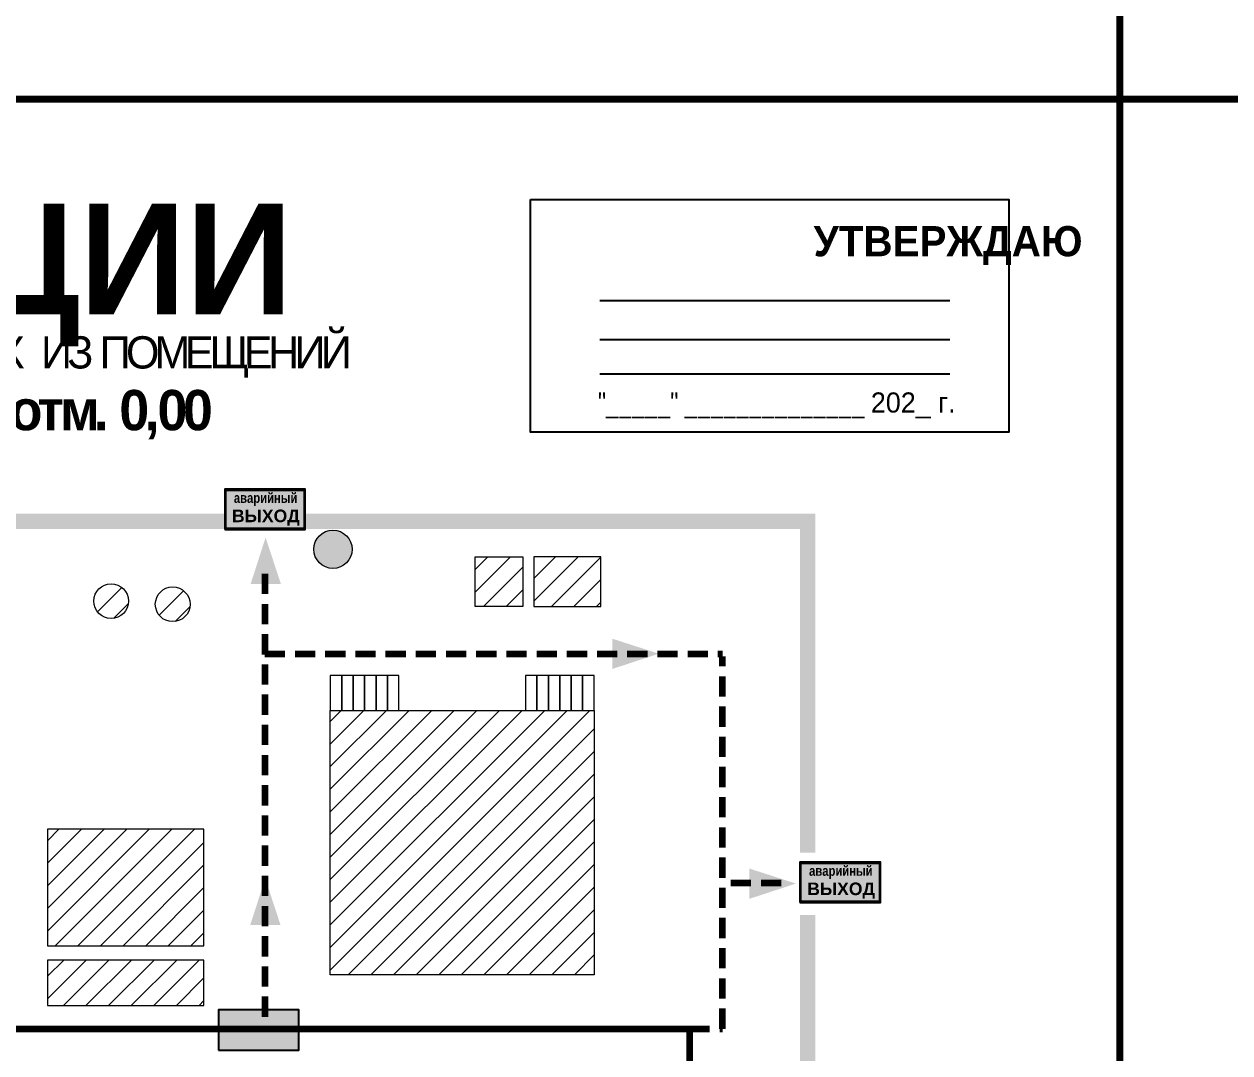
# Model space of a CAD drawing. Header units: millimetres. Extents: x 13114 to 67229, y 22859 to 38520.
# Drawn here: x 29753.7 to 29993.2, y 25271.1 to 25475.5 of the extents above; entities that cross this region are included whole.
import ezdxf

# ---------------------------------------------------------------- set-up
doc = ezdxf.new("R2010")
doc.units = ezdxf.units.MM
doc.linetypes.add('{ Wide Dash }', pattern=[12, 4, -2, 4, -2])
doc.layers.add('План_Штампы', color=7, linetype='Continuous')
doc.styles.add('обычный', font='arial.ttf')

# ---------------------------------------------------------------- blocks, each defined once
blk = doc.blocks.new('A$C41C009D9')
at = {"true_color": 0xffffff}
blk.add_hatch(color=7, dxfattribs=at).paths.add_polyline_path([(0, 8), (-16, 8), (-16, 0), (0, 0)])
h = blk.add_hatch(color=126)
h.dxf.hatch_style = 1
h.paths.add_polyline_path([(-15.8, 7.8), (-15.8, 0.2), (-0.2, 0.2), (-0.2, 7.8)])
at = {"color": 126}
for points in [[(-16, 0), (0, 0), (0, 8), (-16, 8)], [(-16, 0), (0, 0), (0, 8), (-16, 8)], [(-15.8, 7.8), (-0.2, 7.8), (-0.2, 0.2), (-15.8, 0.2)]]:
    blk.add_lwpolyline(points, close=True, dxfattribs=at)
at = {"color": 7, "true_color": 0xffffff, "insert": (-15.8, 7.3), "char_height": 2.5, "width": 15.5999, "attachment_point": 1, "style": 'обычный'}
blk.add_mtext('\\pi1.6133;{\\fArial|b1|i0|c204|p34;\\H0.8x;\\W0.8;аварийный\\H1.25x;\\W1;\\P\\pi1.2327;ВЫХОД}', dxfattribs=at)
blk = doc.blocks.new('A$C32E8229D')
at = {"true_color": 0xffffff}
blk.add_hatch(color=7, dxfattribs=at).paths.add_polyline_path([(0, 0), (0, -8), (16, -8), (16, 0)])
h = blk.add_hatch(color=126)
h.paths.add_polyline_path([(0.2, -0.2), (15.8, -0.2), (15.8, -7.8), (0.2, -7.8)])
h.paths.add_polyline_path([(13.49, -2.05), (12.08, -2.05), (11.37, -2.63, 0.162397), (11.29, -2.84), (11.29, -3.63), (10.35, -3.63), (10.35, -4.05), (11.68, -4.05), (11.68, -3.48), (12.26, -4.28), (11.29, -5.1), (11.29, -6.78), (11.85, -6.78), (11.85, -5.44), (12.8, -4.64), (12.8, -5.94), (14.46, -5.94), (14.46, -5.39), (13.45, -5.39), (13.45, -3.97), (12.46, -2.59), (13.15, -2.59), (13.69, -3.34), (14.18, -3)], flags=16)
h.paths.add_polyline_path([(10.74, -1.82, 1), (11.8, -1.82, 1)], flags=16)
h.paths.add_polyline_path([(9.39, -3.59), (5.99, -3.59), (6.56, -3.03), (5.91, -3.03), (5.1, -3.83), (5.91, -4.64), (6.56, -4.64), (5.99, -4.09), (9.39, -4.09)], flags=16)
h.paths.add_polyline_path([(4.29, -1.08), (1.72, -1.08), (1.72, -6.6), (4.29, -6.6)], flags=16)
at = {"color": 126}
blk.add_lwpolyline([(16, -8), (0, -8), (0, 0), (16, 0)], close=True, dxfattribs=at)
blk = doc.blocks.new('A$C7B8C2D5B')
at = {"lineweight": 0}
h = blk.add_hatch(color=5, dxfattribs=at)
h.dxf.hatch_style = 1
h.paths.add_polyline_path([(1.4, -3.02, 1), (-2.11, -3.02, 1)])
at = {"color": 5, "lineweight": 0}
blk.add_circle((-0.36, -3.02), 1.75, dxfattribs=at)

msp = doc.modelspace()

# ---------------------------------------------------------------- hatches: boundary and pattern name
at = {"lineweight": 0}
h = msp.add_hatch(dxfattribs=at)
h.set_pattern_fill('ANSI31', color=256)
h.set_pattern_definition([(45, (1112.1963, 20343.8374), (-2.24506403, 2.24506403), [])])
h.paths.add_polyline_path([(29843.33, 25369.6), (29843.33, 25359.78), (29852.8, 25359.78), (29852.8, 25369.6)])
h.paths.add_polyline_path([(29868.28, 25359.78), (29868.28, 25369.6), (29855.01, 25369.6), (29855.01, 25359.78)])
h = msp.add_hatch(dxfattribs=at)
h.set_pattern_fill('ANSI31', color=256)
h.set_pattern_definition([(45, (1016.416, 20489.7697), (-2.24506403, 2.24506403), [])])
h.paths.add_polyline_path([(29767.58, 25360.84, 1), (29774.48, 25360.84, 1)])
h = msp.add_hatch(dxfattribs=at)
h.set_pattern_fill('ANSI31', color=256)
h.set_pattern_definition([(45, (1028.6368, 20489.1336), (-2.24506403, 2.24506403), [])])
h.paths.add_polyline_path([(29779.8, 25360.2, 1), (29786.7, 25360.2, 1)])
h = msp.add_hatch(dxfattribs=at)
h.set_pattern_fill('ANSI31', color=256)
h.set_pattern_definition([(45, (1072.065, 20881.5295), (-2.24506403, 2.24506403), [])])
h.paths.add_polyline_path([(29814.56, 25286.61), (29866.95, 25286.61), (29866.95, 25339.1), (29814.56, 25339.1)])
h = msp.add_hatch(dxfattribs=at)
h.set_pattern_fill('ANSI31', color=256)
h.set_pattern_definition([(45, (730.8685, 20343.8374), (-2.24506403, 2.24506403), [])])
h.paths.add_polyline_path([(29789.46, 25292.34), (29789.46, 25315.51), (29758.37, 25315.51), (29758.37, 25292.34)])
h.paths.add_polyline_path([(29789.46, 25280.48), (29789.46, 25289.52), (29758.37, 25289.52), (29758.37, 25280.48)])

# ---------------------------------------------------------------- linework, layer by layer
at = {"color": 6, "lineweight": 100}
for points in [[(29371.38, 25460.56), (29971.38, 25460.56), (29971.38, 25855.56), (29371.38, 25855.56)], [(29971.38, 25460.56), (30571.38, 25460.56), (30571.38, 25855.56), (29971.38, 25855.56)], [(29371.38, 25065.56), (29971.38, 25065.56), (29971.38, 25460.56), (29371.38, 25460.56)], [(29971.38, 25065.56), (30571.38, 25065.56), (30571.38, 25460.56), (29971.38, 25460.56)]]:
    msp.add_lwpolyline(points, close=True, dxfattribs=at)
msp.add_lwpolyline([(29854.33, 25440.6), (29949.33, 25440.6), (29949.33, 25394.39), (29854.33, 25394.39)], close=True)
for points in [[(29868.08, 25420.55), (29937.61, 25420.55)], [(29868.08, 25412.79), (29937.61, 25412.79)], [(29868.08, 25406), (29937.61, 25406)]]:
    msp.add_lwpolyline(points)
at = {"lineweight": 100, "const_width": 3}
for points in [[(29428.82, 25284.2), (29428.82, 25376.68), (29797.54, 25376.68)], [(29805.85, 25376.68), (29909.38, 25376.68), (29909.38, 25320.43)], [(29909.38, 25320.43), (29909.38, 25310.88)], [(29909.38, 25298.44), (29909.38, 25197.6), (29904.92, 25197.6)]]:
    msp.add_lwpolyline(points, dxfattribs=at)
at = {"lineweight": 0}
for points in [[(29843.33, 25369.6), (29852.8, 25369.6), (29852.8, 25359.78), (29843.33, 25359.78)], [(29855.01, 25359.78), (29868.28, 25359.78), (29868.28, 25369.6), (29855.01, 25369.6)], [(29814.56, 25339.1), (29816.83, 25339.1), (29816.83, 25346.08), (29814.56, 25346.08)], [(29816.83, 25339.1), (29819.1, 25339.1), (29819.1, 25346.08), (29816.83, 25346.08)], [(29819.1, 25339.1), (29821.37, 25339.1), (29821.37, 25346.08), (29819.1, 25346.08)], [(29821.37, 25339.1), (29823.64, 25339.1), (29823.64, 25346.08), (29821.37, 25346.08)], [(29823.64, 25339.1), (29825.92, 25339.1), (29825.92, 25346.08), (29823.64, 25346.08)], [(29825.92, 25339.1), (29828.19, 25339.1), (29828.19, 25346.08), (29825.92, 25346.08)], [(29853.33, 25339.1), (29855.6, 25339.1), (29855.6, 25346.08), (29853.33, 25346.08)], [(29855.6, 25339.1), (29857.87, 25339.1), (29857.87, 25346.08), (29855.6, 25346.08)], [(29857.87, 25339.1), (29860.14, 25339.1), (29860.14, 25346.08), (29857.87, 25346.08)], [(29860.14, 25339.1), (29862.41, 25339.1), (29862.41, 25346.08), (29860.14, 25346.08)], [(29862.41, 25339.1), (29864.68, 25339.1), (29864.68, 25346.08), (29862.41, 25346.08)], [(29864.68, 25339.1), (29866.96, 25339.1), (29866.96, 25346.08), (29864.68, 25346.08)], [(29814.56, 25339.1), (29866.95, 25339.1), (29866.95, 25286.61), (29814.56, 25286.61)], [(29758.37, 25292.34), (29789.46, 25292.34), (29789.46, 25315.51), (29758.37, 25315.51)], [(29758.37, 25280.48), (29789.46, 25280.48), (29789.46, 25289.52), (29758.37, 25289.52)]]:
    msp.add_lwpolyline(points, close=True, dxfattribs=at)
at = {"color": 126, "linetype": '{ Wide Dash }', "lineweight": 100, "true_color": 0x008754}
for points in [[(29801.55, 25366.25), (29801.55, 25275.88)], [(29801.55, 25350.35), (29892.43, 25350.35)], [(29885.91, 25275.88), (29892.44, 25275.88), (29892.44, 25349.83)], [(29904.11, 25304.8), (29892.44, 25304.8)]]:
    msp.add_lwpolyline(points, dxfattribs=at)
at = {"color": 126, "lineweight": 100, "true_color": 0x008754}
msp.add_lwpolyline([(29440.57, 25275.88), (29885.91, 25275.88), (29885.91, 25205.5), (29898.96, 25205.5), (29898.96, 25199.93)], dxfattribs=at)
at = {"lineweight": 0}
for centre in [(29771.03, 25360.84), (29783.25, 25360.2)]:
    msp.add_circle(centre, 3.45, dxfattribs=at)
at = {"layer": 'План_Штампы', "color": 126, "true_color": 0x008754}
for points in [[(29804.74, 25364.24), (29798.73, 25364.25), (29801.71, 25373.47)], [(29870.57, 25347.35), (29870.59, 25353.36), (29879.81, 25350.38)], [(29897.81, 25301.68), (29897.82, 25307.69), (29907.04, 25304.71)], [(29804.67, 25296.48), (29798.66, 25296.5), (29801.64, 25305.72)]]:
    msp.add_solid(points, dxfattribs=at)

# ---------------------------------------------------------------- block references
for p in [(29809.59, 25375.05), (29923.85, 25300.95)]:
    msp.add_blockref('A$C41C009D9', p)
at = {"xscale": 2.177419353276491, "yscale": 2.177419353276491, "zscale": 2.177419353276491}
msp.add_blockref('A$C7B8C2D5B', (29815.86, 25377.71), dxfattribs=at)
at = {"layer": 'План_Штампы', "color": 126, "true_color": 0x008754, "xscale": -1}
msp.add_blockref('A$C32E8229D', (29808.34, 25279.64), dxfattribs=at)

# ---------------------------------------------------------------- texts
at = {"lineweight": 0, "style": 'обычный'}
for s, insert, char_height, width, attachment_point in [('{\\fProxima Nova Rg|b1|i0|c204|p2;ПЛАН ЭВАКУАЦИИ}', (29529.88, 25439.82), 22, 493.8901, 1), ('\\pi-18,l18,t18;{\\fProxima Nova Rg|b1|i0|c204|p2;УТВЕРЖДАЮ\\H1.1997x; }', (29937.27, 25431.48), 6, 126.6484, 5), ('{\\fArial Narrow|b0|i0|c204|p34;"_____" ______________ \\fProxima Nova Rg|b0|i0|c204|p2;202_ г. }', (29903.23, 25399.72), 4, 78.6503, 5)]:
    msp.add_mtext(s, dxfattribs=dict(at, insert=insert, char_height=char_height, width=width, attachment_point=attachment_point))
at = {"color": 0, "lineweight": 0, "insert": (29680.45, 25413.63), "char_height": 8, "width": 449.2158, "attachment_point": 5, "style": 'обычный'}
msp.add_mtext('{\\fArial Black|b1|i0|c204|p34;\\H2x;\\T0.85;  \\fArial Narrow|b0|i0|c204|p34;\\H0.8x;\\W0.9;\\P\\fProxima Nova Rg|b0|i0|c204|p2;\\H0.5x;\\W1;\\C256;ПРИ ПОЖАРЕ  ИЛИ ДРУГИХ ЧРЕЗВЫЧАЙНЫХ СИТУАЦИЯХ  ИЗ ПОМЕЩЕНИЙ \\fProxima Nova Rg|b1|i0|c204|p2;\\H1.25x;\\PЦЭО: КОТЕЛЬНОЙ НОВОЙ ЧАСТИ  КПО отм. 0,00 }', dxfattribs=at)

doc.saveas('drawing.dxf')
